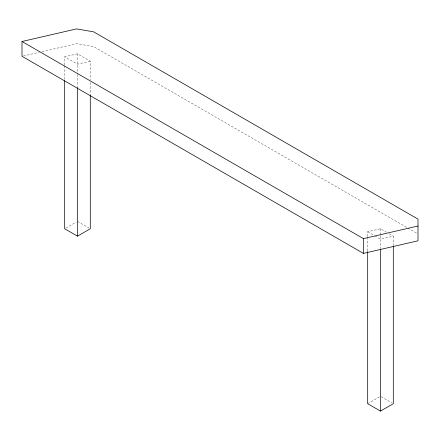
<?xml version="1.0" encoding="UTF-8"?>
<svg xmlns="http://www.w3.org/2000/svg" width="440" height="440" viewBox="0 0 440 440"><rect width="100%" height="100%" fill="white"/><g stroke="black" fill="none" stroke-linecap="round" stroke-linejoin="round"><path stroke-width="0.33" stroke-dasharray="2.2 1.65" d="M65.841 228.096L76.318 222.046M367.686 403.711L379.324 396.99M23.331 55.979L39.309 52.294M41.971 51.678L76.582 43.681L93.654 46.64L407.286 227.716M64.68 65.005L64.68 56.782L77.479 53.823L90.283 61.215L90.283 79.755M90.283 61.215L77.479 64.174L64.68 56.782M367.686 236.517L367.686 231.721L380.49 228.767L386.309 232.128M393.294 245.773L393.294 236.159L380.49 239.113L374.671 235.752M407.88 228.058L416.812 233.216M389.219 233.805L393.294 236.159M367.686 231.721L374.088 235.417M77.479 221.375L89.122 228.096M381.073 396.655L392.128 403.035M380.49 228.767L380.49 234.944M380.49 235.631L380.49 248.705M367.686 237.204L367.686 251.592M90.283 82.505L90.283 94.864M77.479 53.823L77.479 73.766M77.479 74.426L77.479 86.785M64.68 65.687L64.68 80.08"/><path stroke-width="0.66" d="M64.68 80.762L64.68 228.767L77.479 236.159L90.283 228.767L90.283 95.552M367.686 251.592L367.686 403.711L380.49 411.103L393.294 403.711L393.294 246.455M22 41.503L76.582 28.897L93.654 31.856L418 219.115L418 240.801L363.418 253.407L22 56.287L22 41.503L363.418 238.623L418 226.017M380.49 249.392L380.49 411.103M363.418 238.623L363.418 253.407M77.479 87.472L77.479 236.159"/></g></svg>
